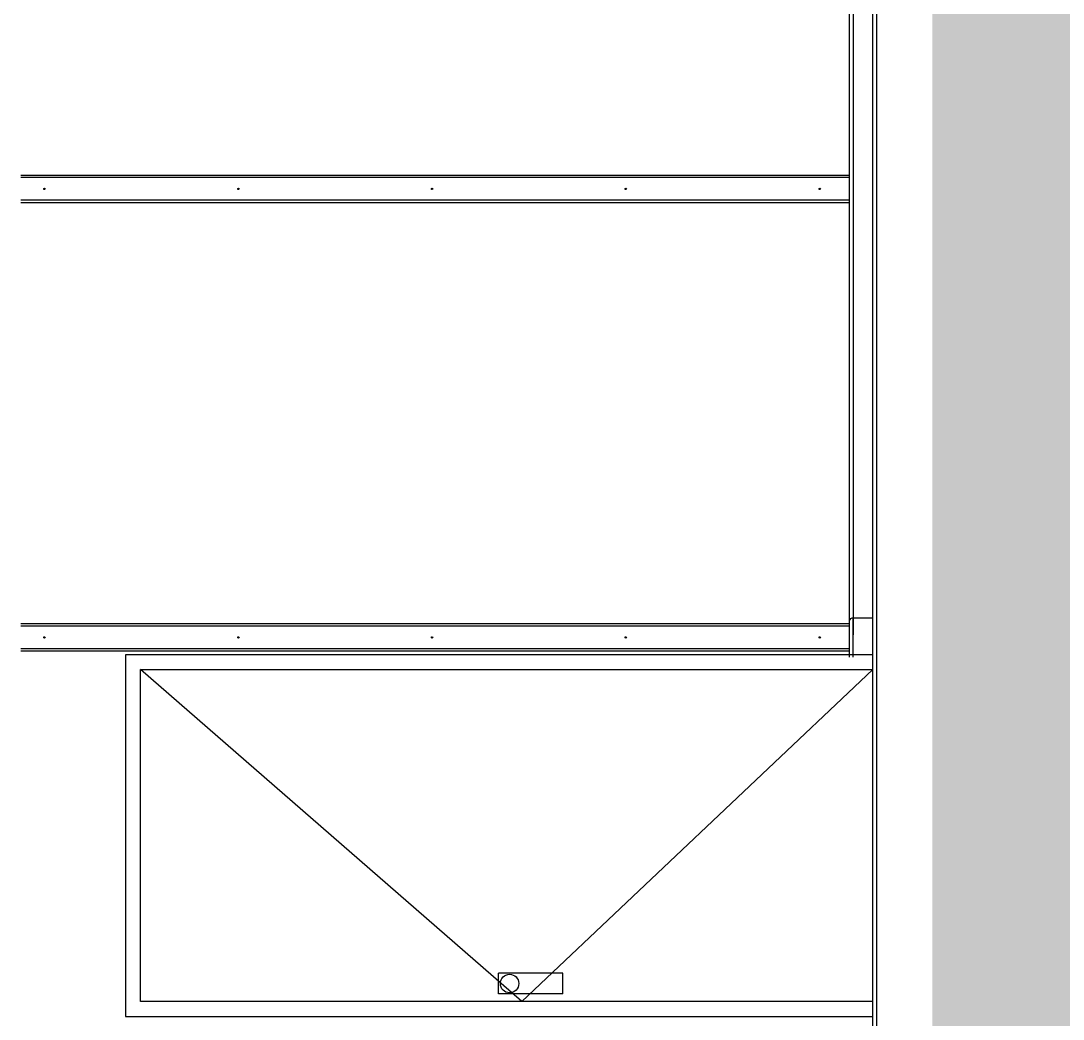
# Model space of a CAD drawing. Header units: inches. Extents: x 203 to 1065, y -1127 to 921.
# Drawn here: x 358.861 to 361.687, y 881.074 to 883.779 of the extents above; entities that cross this region are included whole.
import ezdxf

# ---------------------------------------------------------------- set-up
doc = ezdxf.new("R2010")
doc.units = ezdxf.units.IN
doc.header["$MEASUREMENT"] = 0
doc.linetypes.add('CONTINUA', pattern=[0])
for name, color, linetype in [('1-PLATEA', 3, 'Continuous'), ('CORTE PERFILES Y CERCHA', 3, 'CONTINUA'), ('CORTE PROY', 8, 'CONTINUA')]:
    doc.layers.add(name, color=color, linetype=linetype)

msp = doc.modelspace()

# ---------------------------------------------------------------- hatches: boundary and pattern name
at = {"linetype": 'ByBlock', "true_color": 0x139b48}
h = msp.add_hatch(color=114, dxfattribs=at)
h.dxf.hatch_style = 1
h.paths.add_polyline_path([(363.9322, 908.3504), (361.9322, 908.3504), (361.7822, 904.5916), (361.7822, 892.8156), (361.3322, 890.388), (361.3322, 878.612), (361.032, 864.9255), (361.032, 855.6775), (360.7822, 850.8905), (360.7822, 841.6425), (360.1822, 838.0559), (363.9322, 838.0559)])

# ---------------------------------------------------------------- linework, layer by layer
at = {"layer": '1-PLATEA', "color": 4}
msp.add_line((361.1822, 875.721), (361.1822, 885.897), dxfattribs=at)
at = {"layer": 'CORTE PERFILES Y CERCHA'}
msp.add_line((361.1712, 875.779), (361.1712, 885.821), dxfattribs=at)
at = {"layer": 'CORTE PROY', "color": 253, "ltscale": 0.5}
for p, q in [((361.1082, 882.1075), (361.1082, 884.5405)), ((361.118, 884.5325), (361.118, 882.1155)), ((361.1082, 883.3545), (358.8612, 883.3545)), ((361.1082, 883.2935), (358.8612, 883.2935))]:
    msp.add_line(p, q, dxfattribs=at)
at = {"layer": 'CORTE PROY', "ltscale": 0.5}
for p, q in [((361.1082, 882.139), (358.8612, 882.139)), ((361.1082, 882.0552), (361.1082, 882.154)), ((361.118, 882.0552), (361.118, 882.162)), ((361.1082, 882.078), (358.8612, 882.078)), ((360.1559, 881.1425), (360.1559, 881.1992)), ((360.3309, 881.1992), (360.1559, 881.1992)), ((360.3309, 881.1425), (360.3309, 881.1992)), ((360.3309, 881.1425), (360.1559, 881.1425))]:
    msp.add_line(p, q, dxfattribs=at)
at = {"layer": 'CORTE PROY', "color": 253, "ltscale": 0.5}
for points in [[(358.8612, 883.3615), (361.1082, 883.3615)], [(361.1082, 883.2865), (358.8612, 883.2865)]]:
    msp.add_lwpolyline(points, dxfattribs=at)
at = {"layer": 'CORTE PROY', "ltscale": 0.5}
for points in [[(358.8612, 882.146), (361.1082, 882.146)], [(361.1082, 882.071), (358.8612, 882.071)], [(361.1712, 882.0618), (359.1452, 882.0618), (359.1452, 881.0817), (361.1712, 881.0817)], [(361.1712, 881.1217), (359.1852, 881.1217), (359.1852, 882.0217), (361.1712, 882.0217)], [(361.1712, 882.0217), (360.2197, 881.1217), (359.1852, 882.0217)]]:
    msp.add_lwpolyline(points, dxfattribs=at)
msp.add_lwpolyline([(361.1082, 882.146), (361.1082, 882.154, -0.355123), (361.118, 882.162), (361.1712, 882.162)], format="xyb", dxfattribs=at)
at = {"layer": 'CORTE PROY', "color": 253, "ltscale": 0.5}
for centre in [(358.9252, 883.324), (359.4512, 883.324), (359.9762, 883.324), (360.5012, 883.324), (361.0272, 883.324)]:
    msp.add_circle(centre, 0.002, dxfattribs=at)
at = {"layer": 'CORTE PROY', "ltscale": 0.5}
for centre, radius in [((358.9252, 882.1085), 0.002), ((359.4512, 882.1085), 0.002), ((359.9762, 882.1085), 0.002), ((360.5012, 882.1085), 0.002), ((361.0272, 882.1085), 0.002), ((360.1862, 881.1708), 0.025)]:
    msp.add_circle(centre, radius, dxfattribs=at)

doc.saveas('drawing.dxf')
